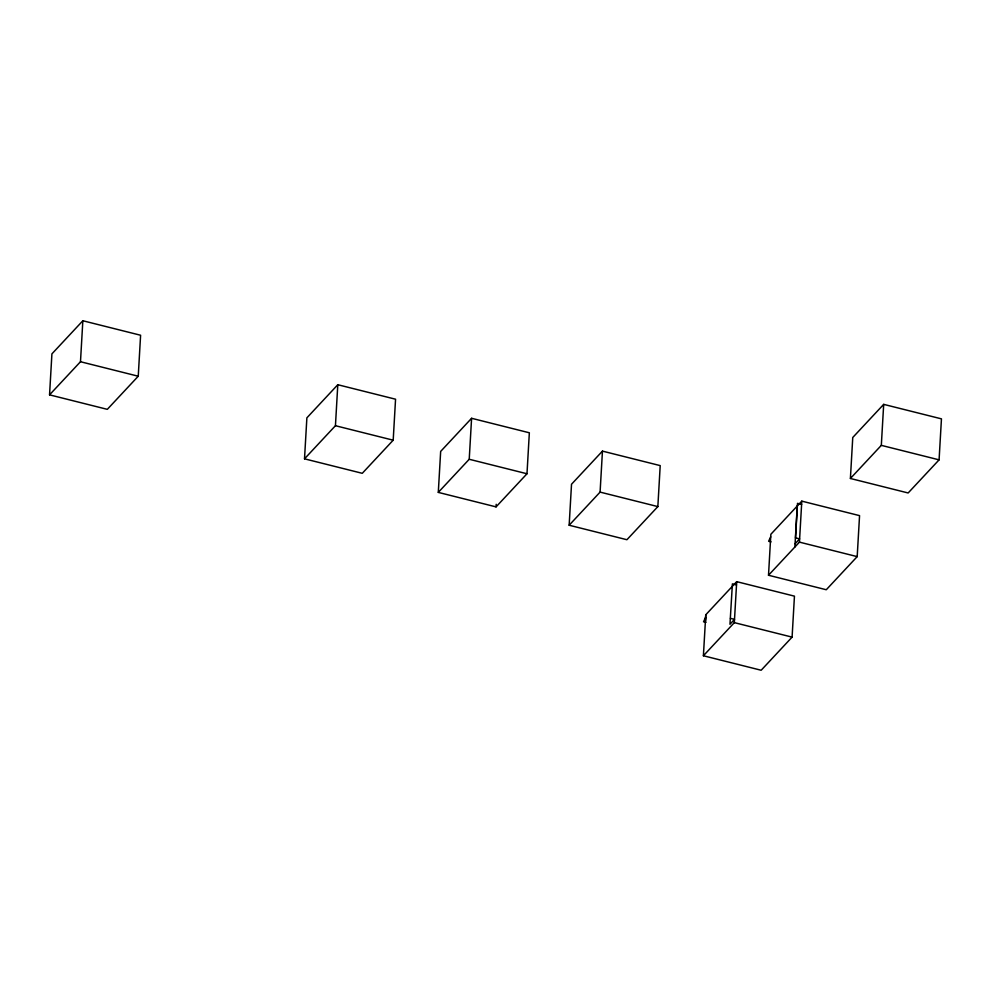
<?xml version="1.0" encoding="UTF-8"?>
<svg xmlns="http://www.w3.org/2000/svg" width="991" height="991" viewBox="0 0 991 991"><rect width="100%" height="100%" fill="white"/><g stroke="black" fill="none" stroke-linecap="round" stroke-linejoin="round"><path stroke-width="1.49" d="M705.765 614.779L703.399 655.757L761.162 670.25L792.094 637.126L794.448 596.148L736.697 581.655L705.765 614.779L705.332 622.311L705.629 617.368L703.536 621.778L705.939 622.373M770.701 536.837L768.508 575.251L826.271 589.744L857.19 556.62L859.556 515.63L801.793 501.136L770.874 534.26L770.701 536.837L768.632 541.259L771.048 541.866M49.55 394.852L51.916 353.874L82.848 320.75L140.598 335.243L138.244 376.221L107.313 409.345L49.55 394.852L80.482 361.727L82.848 320.75M304.51 458.833L306.876 417.843L337.795 384.719L395.558 399.212L393.192 440.19L362.272 473.314L304.51 458.833L335.441 425.709L337.795 384.719M438.295 492.391L440.661 451.413L471.592 418.289L529.343 432.782L526.989 473.76L496.057 506.884L438.295 492.391L469.226 459.267L471.592 418.289M496.057 506.884L496.206 504.308M569.156 525.23L571.522 484.24L602.454 451.116L660.204 465.609L657.851 506.599L626.919 539.723L569.156 525.23L600.088 492.106L602.454 451.116M703.399 655.757L734.331 622.633L736.697 581.655M794.893 546.995L797.247 506.005M768.508 575.251L799.44 542.127L801.793 501.136M850.402 478.48L852.755 437.489L883.687 404.365L941.45 418.859L939.084 459.849L908.152 492.973L850.402 478.48L881.321 445.355L883.687 404.365M795.079 543.749L799.626 538.881L795.525 537.853L797.507 503.354L801.608 504.382M881.321 445.355L939.084 459.849M80.482 361.727L138.244 376.221M335.441 425.709L393.192 440.19M469.226 459.267L526.989 473.76M600.088 492.106L657.851 506.599M799.44 542.127L857.19 556.62M736.499 584.901L732.399 583.872L729.971 624.256L734.517 619.387L730.417 618.359M734.331 622.633L792.094 637.126"/></g></svg>
